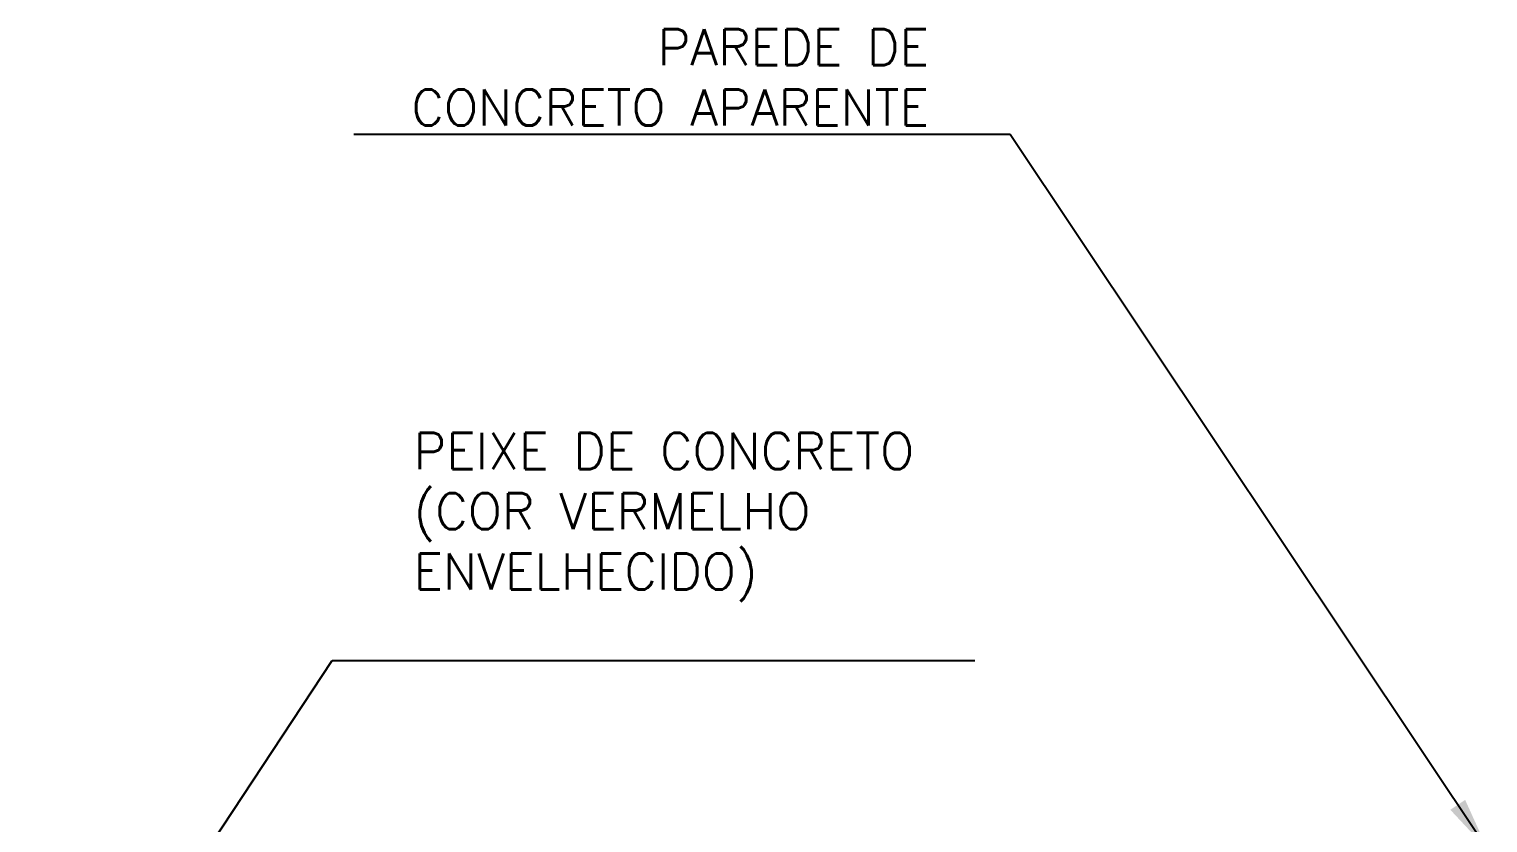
# Model space of a CAD drawing. Header units: millimetres. Extents: x 462 to 740, y -508 to -73.
# Drawn here: x 701.45 to 717.58, y -425.05 to -416.27 of the extents above; entities that cross this region are included whole.
import ezdxf

# ---------------------------------------------------------------- set-up
doc = ezdxf.new("R2010")
doc.units = ezdxf.units.MM
doc.header["$LTSCALE"] = 0.1
doc.layers.add('COTAS', color=6, linetype='Continuous')
doc.styles.add('RO-00', font='romans.shx')
doc.dimstyles.new('COTAS-300', dxfattribs={"dimscale": 0, "dimtxt": 0.4, "dimasz": 0.6, "dimexe": 0.4, "dimexo": 0.4, "dimgap": 0.3, "dimtad": 1, "dimzin": 1, "dimdsep": 46, "dimtxsty": 'RO-00', "dimcen": 2.5, "dimclrd": 6, "dimclre": 6, "dimclrt": 2, "dimadec": 0, "dimazin": 0, "dimtfac": 1, "dimtmove": 2, "dimatfit": 2, "dimfxl": 1, "dimtolj": 1, "dimtzin": 0, "dimarcsym": 0})

msp = doc.modelspace()

# ---------------------------------------------------------------- texts
at = {"layer": 'COTAS', "color": 2, "char_height": 0.4, "style": 'RO-00'}
for s, insert, attachment_point in [('PAREDE DE \\PCONCRETO APARENTE', (711.3993499381954, -417.3320426494814), 9), ('PEIXE DE CONCRETO\\P(COR VERMELHO\\PENVELHECIDO)', (705.6986633662186, -420.7345208701174), 1)]:
    msp.add_mtext(s, dxfattribs=dict(at, insert=insert, attachment_point=attachment_point))

# ---------------------------------------------------------------- leaders
at = {"layer": 'COTAS', "annotation_type": 0, "has_hookline": 1}
for points, hookline_direction, text_width in [([(717.5818167557964, -425.3499221510428), (712.2993499381954, -417.4320426494814), (711.6993499381954, -417.4320426494814)], 1, 6.361904761904762), ([(701.4453894424203, -428.3392499999999), (704.7986633662186, -423.253568489165), (705.3986633662187, -423.253568489165)], 0, 6.209523809523808)]:
    msp.add_leader(points, dimstyle='COTAS-300', override={"dimscale": 1}, dxfattribs=dict(at, hookline_direction=hookline_direction, text_width=text_width))

doc.saveas('drawing.dxf')
